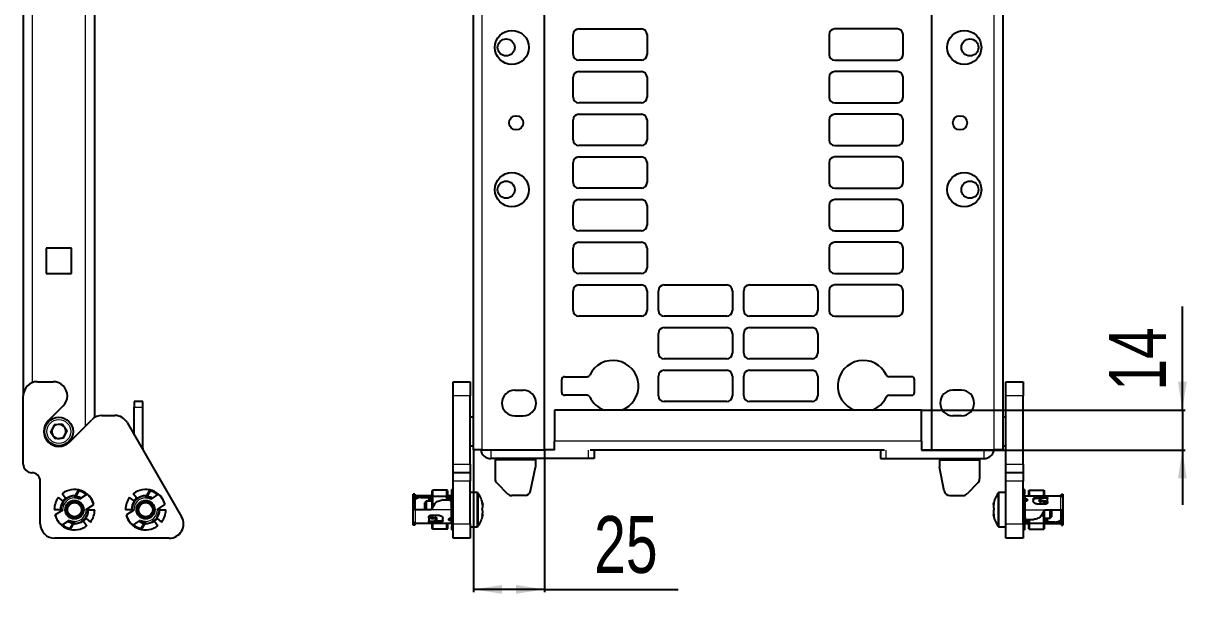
# Model space of a CAD drawing. Header units: millimetres. Extents: x -293 to 528, y -288 to 1990.
# Drawn here: x 119.4 to 528.4, y -100.4 to 100.2 of the extents above; entities that cross this region are included whole.
import ezdxf

# ---------------------------------------------------------------- set-up
doc = ezdxf.new("R2010")
doc.units = ezdxf.units.MM
doc.layers.add('FORMAT', color=7, linetype='Continuous')
doc.styles.add('SLDTEXTSTYLE0', font='TXT', dxfattribs={"width": 0.75})
doc.dimstyles.new('SLDDIMSTYLE0', dxfattribs={"dimtxt": 20, "dimasz": 10, "dimexe": 0, "dimexo": 0.0625, "dimgap": 5, "dimtad": 2, "dimdec": 1, "dimrnd": 1e-09, "dimzin": 12, "dimdsep": 46, "dimtxsty": 'SLDTEXTSTYLE0', "dimsah": 1, "dimcen": 0.09, "dimadec": 0, "dimazin": 3, "dimtfac": 1, "dimtofl": 0, "dimtmove": 0, "dimatfit": 3, "dimfxl": 0, "dimfrac": 2, "dimtolj": 1, "dimtzin": 12, "dimarcsym": 0})
doc.dimstyles.new('SLDDIMSTYLE1', dxfattribs={"dimtxt": 20, "dimasz": 10, "dimexe": 0, "dimexo": 0.0625, "dimgap": 5, "dimtad": 2, "dimdec": 1, "dimrnd": 1e-09, "dimzin": 12, "dimdsep": 46, "dimtxsty": 'SLDTEXTSTYLE0', "dimsah": 1, "dimcen": 0.09, "dimadec": 0, "dimazin": 3, "dimtfac": 1, "dimtmove": 0, "dimatfit": 0, "dimfxl": 0, "dimfrac": 2, "dimtolj": 1, "dimtzin": 12, "dimarcsym": 0})

# ---------------------------------------------------------------- blocks, each defined once
blk = doc.blocks.new('_D_7')
at = {"layer": 'FORMAT'}
for p, q in [((277.68, -49.84), (277.68, -99.83)), ((302.68, -49.84), (302.68, -99.83)), ((302.68, -98.83), (277.68, -98.83)), ((302.68, -98.83), (349.63, -98.83))]:
    blk.add_line(p, q, dxfattribs=at)
for points in [[(277.68, -98.83), (287.68, -100.37), (287.68, -97.29)], [(302.68, -98.83), (292.68, -97.29), (292.68, -100.37)]]:
    blk.add_solid(points, dxfattribs=at)
at = {"layer": 'FORMAT', "insert": (320.08, -73.05), "char_height": 20, "attachment_point": 1, "style": 'SLDTEXTSTYLE0'}
blk.add_mtext('25', dxfattribs=at)
blk = doc.blocks.new('_D_8')
at = {"layer": 'FORMAT'}
for p, q in [((526.83, -35.84), (526.83, 0.57)), ((435.19, -35.84), (527.83, -35.84)), ((526.83, -35.84), (526.83, -49.84)), ((435.19, -49.84), (527.83, -49.84)), ((526.83, -49.84), (526.83, -69.07))]:
    blk.add_line(p, q, dxfattribs=at)
for points in [[(526.83, -35.84), (528.37, -25.84), (525.29, -25.84)], [(526.83, -49.84), (525.29, -59.84), (528.37, -59.84)]]:
    blk.add_solid(points, dxfattribs=at)
at = {"layer": 'FORMAT', "insert": (501.05, -28.99), "char_height": 20, "attachment_point": 1, "rotation": 90, "style": 'SLDTEXTSTYLE0'}
blk.add_mtext('14', dxfattribs=at)

msp = doc.modelspace()

# ---------------------------------------------------------------- linework, layer by layer
at = {"color": 8, "linetype": 'Continuous', "lineweight": 18}
for p, q in [((122.54, 1833.17), (122.54, -26.2)), ((141.34, -41.35), (141.34, 1833.17)), ((280.78, -49.83), (280.78, 1803.97)), ((460.58, 1803.97), (460.58, -49.83)), ((276.53, -30.83), (270.53, -30.83)), ((470.83, -30.83), (464.83, -30.83)), ((158.44, -34.83), (161.44, -34.83)), ((435.18, -46.74), (306.18, -46.74)), ((161.2, -49.23), (161.44, -49.23)), ((283.78, -49.83), (283.78, -52.83)), ((318.13, -52.83), (318.13, -49.84)), ((422.73, -52.83), (422.73, -49.84)), ((457.08, -49.83), (457.08, -52.83)), ((270.53, -54.83), (276.53, -54.83)), ((299.43, -53.43), (285.28, -53.43)), ((441.43, -53.43), (455.58, -53.43)), ((464.83, -54.83), (470.83, -54.83)), ((276.53, -60.83), (270.53, -60.83)), ((470.83, -60.83), (464.83, -60.83)), ((278.85, -64.83), (278.85, -67.26)), ((279.29, -65.06), (279.29, -67.4)), ((462.06, -76.6), (462.06, -65.06)), ((462.5, -76.83), (462.5, -64.83)), ((257.23, -67.08), (257.23, -70.83)), ((269.83, -67.38), (269.83, -66.48)), ((278.85, -67.26), (278.85, -76.83)), ((279.29, -67.4), (279.29, -76.6)), ((471.53, -65.98), (471.53, -66.98)), ((471.53, -67.87), (471.53, -70.83)), ((471.78, -67.38), (471.78, -66.98)), ((475.63, -66.43), (475.63, -66.88)), ((478.93, -66.88), (478.93, -66.43)), ((484.13, -70.83), (484.13, -65.98)), ((257.23, -70.83), (257.23, -75.68)), ((269.83, -70.83), (262.83, -70.83)), ((269.83, -73.78), (269.83, -70.83)), ((471.53, -70.83), (478.53, -70.83)), ((484.13, -74.57), (484.13, -70.83)), ((262.43, -74.77), (262.43, -75.22)), ((265.73, -75.22), (265.73, -74.77)), ((269.58, -74.28), (269.58, -74.67)), ((269.83, -75.68), (269.83, -74.67)), ((270.53, -75.83), (276.53, -75.83)), ((464.83, -75.83), (470.83, -75.83)), ((471.53, -74.28), (471.53, -75.18))]:
    msp.add_line(p, q, dxfattribs=at)
at = {"color": 7, "linetype": 'Continuous', "lineweight": 25}
for p, q in [((144.44, 1833.17), (144.44, -38.45)), ((277.68, -49.83), (277.68, 1833.17)), ((463.68, 1833.17), (463.68, -49.83)), ((119.44, 1803.97), (119.44, -30.83)), ((302.68, -49.83), (302.68, 1803.97)), ((438.68, 1803.97), (438.68, -49.83)), ((314.68, 98.17), (336.68, 98.17)), ((426.68, 98.17), (404.68, 98.17)), ((312.68, 89.17), (312.68, 96.17)), ((338.68, 96.17), (338.68, 89.17)), ((402.68, 96.17), (402.68, 89.17)), ((428.68, 89.17), (428.68, 96.17)), ((336.68, 87.17), (314.68, 87.17)), ((404.68, 87.17), (426.68, 87.17)), ((314.68, 83.17), (336.68, 83.17)), ((426.68, 83.17), (404.68, 83.17)), ((312.68, 74.17), (312.68, 81.17)), ((338.68, 81.17), (338.68, 74.17)), ((402.68, 81.17), (402.68, 74.17)), ((428.68, 74.17), (428.68, 81.17)), ((336.68, 72.17), (314.68, 72.17)), ((404.68, 72.17), (426.68, 72.17)), ((312.68, 59.17), (312.68, 66.17)), ((314.68, 68.17), (336.68, 68.17)), ((338.68, 66.17), (338.68, 59.17)), ((402.68, 66.17), (402.68, 59.17)), ((426.68, 68.17), (404.68, 68.17)), ((428.68, 59.17), (428.68, 66.17)), ((336.68, 57.17), (314.68, 57.17)), ((314.68, 53.17), (336.68, 53.17)), ((404.68, 57.17), (426.68, 57.17)), ((426.68, 53.17), (404.68, 53.17)), ((312.68, 44.17), (312.68, 51.17)), ((338.68, 51.17), (338.68, 44.17)), ((402.68, 51.17), (402.68, 44.17)), ((428.68, 44.17), (428.68, 51.17)), ((336.68, 42.17), (314.68, 42.17)), ((404.68, 42.17), (426.68, 42.17)), ((314.68, 38.17), (336.68, 38.17)), ((426.68, 38.17), (404.68, 38.17)), ((312.68, 29.17), (312.68, 36.17)), ((338.68, 36.17), (338.68, 29.17)), ((402.68, 36.17), (402.68, 29.17)), ((428.68, 29.17), (428.68, 36.17)), ((336.68, 27.17), (314.68, 27.17)), ((404.68, 27.17), (426.68, 27.17)), ((136.44, 21.17), (127.44, 21.17)), ((127.44, 21.17), (127.44, 12.17)), ((136.44, 12.17), (136.44, 21.17)), ((312.68, 14.17), (312.68, 21.17)), ((314.68, 23.17), (336.68, 23.17)), ((338.68, 21.17), (338.68, 14.17)), ((402.68, 21.17), (402.68, 14.17)), ((426.68, 23.17), (404.68, 23.17)), ((428.68, 14.17), (428.68, 21.17)), ((127.44, 12.17), (136.44, 12.17)), ((336.68, 12.17), (314.68, 12.17)), ((404.68, 12.17), (426.68, 12.17)), ((312.68, -0.83), (312.68, 6.17)), ((314.68, 8.17), (336.68, 8.17)), ((338.68, 6.17), (338.68, -0.83)), ((342.68, -0.83), (342.68, 6.17)), ((344.68, 8.17), (366.68, 8.17)), ((368.68, 6.17), (368.68, -0.83)), ((372.68, -0.83), (372.68, 6.17)), ((374.68, 8.17), (396.68, 8.17)), ((398.68, 6.17), (398.68, -0.83)), ((402.68, 6.17), (402.68, -0.83)), ((426.68, 8.17), (404.68, 8.17)), ((428.68, -0.83), (428.68, 6.17)), ((336.68, -2.83), (314.68, -2.83)), ((366.68, -2.83), (344.68, -2.83)), ((396.68, -2.83), (374.68, -2.83)), ((404.68, -2.83), (426.68, -2.83)), ((344.68, -6.83), (366.68, -6.83)), ((374.68, -6.83), (396.68, -6.83)), ((342.68, -15.83), (342.68, -8.83)), ((368.68, -8.83), (368.68, -15.83)), ((372.68, -15.83), (372.68, -8.83)), ((398.68, -8.83), (398.68, -15.83)), ((366.68, -17.83), (344.68, -17.83)), ((396.68, -17.83), (374.68, -17.83)), ((309.68, -24.09), (317.63, -24.09)), ((342.68, -30.83), (342.68, -23.83)), ((344.68, -21.83), (366.68, -21.83)), ((368.68, -23.83), (368.68, -30.83)), ((372.68, -30.83), (372.68, -23.83)), ((374.68, -21.83), (396.68, -21.83)), ((398.68, -23.83), (398.68, -30.83)), ((431.68, -24.09), (423.73, -24.09)), ((124.44, -25.83), (129.94, -25.83)), ((270.53, -25.83), (276.53, -25.83)), ((270.53, -30.83), (270.53, -25.83)), ((276.53, -25.83), (276.53, -30.83)), ((308.68, -29.59), (308.68, -25.09)), ((432.68, -29.59), (432.68, -25.09)), ((464.83, -25.83), (470.83, -25.83)), ((464.83, -30.83), (464.83, -25.83)), ((470.83, -25.83), (470.83, -30.83)), ((119.44, -54.83), (119.44, -30.83)), ((134.94, -30.83), (134.94, -30.83)), ((270.53, -54.83), (270.53, -30.83)), ((276.53, -54.83), (276.53, -30.83)), ((292.18, -28.83), (295.18, -28.83)), ((317.63, -30.59), (309.68, -30.59)), ((423.73, -30.59), (431.68, -30.59)), ((449.18, -28.83), (446.18, -28.83)), ((464.83, -54.83), (464.83, -30.83)), ((470.83, -54.83), (470.83, -30.83)), ((133.48, -34.37), (128.23, -39.61)), ((158.44, -32.83), (158.44, -34.83)), ((161.44, -32.83), (158.44, -32.83)), ((158.44, -44.45), (158.44, -34.83)), ((161.44, -34.83), (161.44, -32.83)), ((161.44, -49.23), (161.44, -34.83)), ((435.18, -35.84), (306.18, -35.84)), ((306.18, -35.84), (306.18, -46.74)), ((366.68, -32.83), (344.68, -32.83)), ((396.68, -32.83), (374.68, -32.83)), ((435.18, -46.74), (435.18, -35.84)), ((133.18, -40.72), (130.31, -40.95)), ((133.18, -40.72), (134.82, -43.1)), ((135.66, -47.04), (143.51, -39.18)), ((147.05, -37.72), (151.67, -37.72)), ((156, -40.22), (175.11, -73.33)), ((277.68, -38.33), (276.53, -38.33)), ((292.18, -37.83), (295.18, -37.83)), ((449.18, -37.83), (446.18, -37.83)), ((464.83, -38.33), (463.68, -38.33)), ((130.31, -40.95), (129.07, -43.56)), ((130.7, -45.93), (129.07, -43.56)), ((133.58, -45.7), (134.82, -43.1)), ((133.58, -45.7), (130.7, -45.93)), ((276.53, -48.33), (277.68, -48.33)), ((306.18, -49.84), (306.18, -46.74)), ((435.18, -46.74), (435.18, -49.84)), ((463.68, -48.33), (464.83, -48.33)), ((161.44, -49.23), (161.42, -49.61)), ((280.78, -49.83), (277.68, -49.83)), ((280.78, -49.83), (302.68, -49.83)), ((318.13, -52.83), (283.78, -52.83)), ((285.28, -52.83), (285.28, -53.43)), ((299.43, -52.83), (299.43, -53.43)), ((306.18, -49.83), (302.68, -49.83)), ((320.13, -52.83), (318.13, -52.83)), ((422.1, -49.84), (318.75, -49.84)), ((320.13, -49.84), (320.13, -52.83)), ((420.73, -49.84), (420.73, -52.83)), ((420.73, -52.83), (422.73, -52.83)), ((422.73, -52.83), (457.08, -52.83)), ((435.18, -49.83), (438.68, -49.83)), ((438.68, -49.83), (460.58, -49.83)), ((441.43, -52.83), (441.43, -53.43)), ((455.58, -52.83), (455.58, -53.43)), ((463.68, -49.83), (460.58, -49.83)), ((270.53, -57.83), (270.53, -54.83)), ((276.53, -54.83), (276.53, -57.83)), ((285.28, -53.43), (285.28, -60)), ((297.75, -64.22), (299.43, -55.83)), ((299.43, -53.43), (299.43, -55.83)), ((441.43, -53.43), (441.43, -55.83)), ((443.11, -64.22), (441.43, -55.83)), ((455.58, -53.43), (455.58, -60)), ((464.83, -57.83), (464.83, -54.83)), ((470.83, -54.83), (470.83, -57.83)), ((125.44, -75.83), (125.44, -60.83)), ((276.53, -57.83), (270.53, -57.83)), ((270.53, -60.83), (270.53, -57.83)), ((270.53, -75.83), (270.53, -60.83)), ((276.53, -57.83), (276.53, -60.83)), ((276.53, -75.83), (276.53, -60.83)), ((470.83, -57.83), (464.83, -57.83)), ((464.83, -60.83), (464.83, -57.83)), ((464.83, -75.83), (464.83, -60.83)), ((470.83, -57.83), (470.83, -60.83)), ((470.83, -75.83), (470.83, -60.83)), ((134.33, -66.77), (133.12, -65.19)), ((137.74, -66.02), (138.91, -63.98)), ((139.01, -64.21), (137.95, -66.05)), ((138.91, -63.98), (139.01, -64.21)), ((141.86, -65.4), (139.25, -67.09)), ((159.33, -66.77), (158.12, -65.19)), ((162.74, -66.02), (163.91, -63.98)), ((164.01, -64.21), (162.95, -66.05)), ((163.91, -63.98), (164.01, -64.21)), ((166.86, -65.4), (164.25, -67.09)), ((256.53, -69), (256.53, -65.4)), ((257.03, -65.4), (256.53, -65.4)), ((257.03, -65.4), (257.03, -69)), ((263.24, -63.98), (263.13, -64.21)), ((263.13, -66.16), (263.13, -64.21)), ((263.24, -63.98), (263.24, -66.13)), ((268.33, -63.98), (263.24, -63.98)), ((268.33, -66.13), (268.33, -63.98)), ((268.53, -64.11), (268.33, -63.98)), ((268.53, -64.11), (268.53, -66.15)), ((270.53, -63.73), (270.03, -63.73)), ((270.03, -68.99), (270.03, -63.73)), ((278.85, -64.83), (276.53, -64.83)), ((285.86, -61.41), (289.69, -65.24)), ((454.99, -61.41), (451.16, -65.24)), ((464.83, -64.83), (462.5, -64.83)), ((471.33, -63.73), (470.83, -63.73)), ((470.83, -65.19), (471.33, -65.19)), ((471.33, -63.73), (471.33, -65.19)), ((471.33, -66.5), (471.33, -65.19)), ((472.83, -64.11), (473.03, -63.98)), ((472.83, -65.98), (472.83, -64.11)), ((473.03, -63.98), (473.03, -65.98)), ((473.03, -63.98), (478.11, -63.98)), ((478.11, -65.98), (478.11, -63.98)), ((478.11, -63.98), (478.23, -64.21)), ((478.23, -64.21), (478.23, -65.98)), ((484.33, -65.4), (484.83, -65.4)), ((484.33, -66.01), (484.33, -65.4)), ((484.83, -65.4), (484.83, -66.68)), ((133.39, -67.71), (131.81, -66.5)), ((134.28, -66.79), (133.4, -67.66)), ((137.44, -65.78), (137.44, -65.98)), ((137.44, -65.78), (137.87, -65.79)), ((137.44, -65.98), (137.44, -66.68)), ((137.44, -66.53), (137.47, -66.48)), ((137.69, -66.51), (137.59, -66.68)), ((139.49, -66.43), (139.28, -66.88)), ((141.59, -70.7), (144.2, -69)), ((144.16, -69.03), (144.3, -68.99)), ((158.39, -67.71), (156.81, -66.5)), ((159.28, -66.79), (158.4, -67.66)), ((162.44, -65.78), (162.44, -65.98)), ((162.44, -65.78), (162.87, -65.79)), ((162.44, -65.98), (162.44, -66.68)), ((162.44, -66.53), (162.47, -66.48)), ((162.69, -66.51), (162.59, -66.68)), ((164.49, -66.43), (164.28, -66.88)), ((166.59, -70.7), (169.2, -69)), ((169.16, -69.03), (169.3, -68.99)), ((257.03, -69), (256.53, -69)), ((256.53, -70.7), (256.53, -69)), ((257.03, -69), (257.03, -70.7)), ((259.23, -65.98), (257.23, -65.98)), ((257.73, -66.43), (257.23, -66.43)), ((257.23, -66.43), (257.23, -66.88)), ((257.23, -66.88), (257.73, -66.88)), ((257.73, -66.88), (257.73, -66.43)), ((259.23, -66.48), (259.23, -65.98)), ((263.13, -65.98), (259.23, -65.98)), ((259.23, -66.48), (263.13, -66.48)), ((261.03, -67.83), (260.53, -68.33)), ((260.53, -70.83), (260.53, -68.33)), ((263.13, -67.83), (261.03, -67.83)), ((261.03, -67.83), (261.03, -70.83)), ((261.93, -67.12), (261.93, -67.29)), ((261.93, -67.29), (263.13, -67.17)), ((261.93, -67.29), (261.93, -67.83)), ((262.43, -66.88), (263.13, -66.88)), ((263.98, -68.83), (262.83, -70.83)), ((263.24, -66.13), (263.13, -66.16)), ((263.13, -68.83), (263.13, -66.16)), ((263.24, -68.83), (263.13, -68.83)), ((263.13, -70.31), (263.13, -68.83)), ((268.33, -66.13), (263.24, -66.13)), ((263.24, -66.13), (263.24, -68.83)), ((263.98, -68.83), (263.24, -68.83)), ((263.24, -68.83), (263.24, -70.11)), ((266.93, -67.33), (269.08, -67.33)), ((268.53, -66.15), (268.33, -66.13)), ((268.33, -67.33), (268.33, -66.13)), ((269.83, -65.98), (268.53, -65.98)), ((268.53, -66.15), (268.53, -67.33)), ((268.53, -66.48), (269.83, -66.48)), ((269.73, -66.68), (268.53, -66.68)), ((269.73, -66.68), (269.73, -67.7)), ((269.73, -67.38), (269.83, -67.38)), ((270.03, -67.83), (269.79, -67.83)), ((269.83, -68.08), (269.83, -70.83)), ((270.03, -69.38), (269.83, -69.37)), ((270.03, -68.99), (270.53, -68.99)), ((270.03, -69.52), (270.03, -68.99)), ((295.79, -65.83), (291.11, -65.83)), ((445.07, -65.83), (449.75, -65.83)), ((460.41, -68.98), (460.44, -68.98)), ((470.83, -66.5), (471.33, -66.5)), ((471.33, -66.5), (471.33, -70.83)), ((471.63, -67.83), (471.37, -67.83)), ((471.53, -65.98), (482.13, -65.98)), ((471.78, -66.98), (471.53, -66.98)), ((471.78, -67.38), (471.53, -67.38)), ((471.78, -67.87), (471.53, -67.87)), ((471.63, -67.87), (471.63, -67.38)), ((472.33, -67.34), (472.33, -67.46)), ((474.43, -67.07), (474.43, -67.75)), ((475.63, -66.43), (478.93, -66.43)), ((477.35, -66.88), (475.63, -66.88)), ((475.63, -68.78), (478.93, -68.78)), ((476.5, -67.63), (476.5, -67.61)), ((476.55, -67.77), (476.78, -68.07)), ((478.11, -68.78), (478.11, -68)), ((478.23, -68.05), (478.23, -68.78)), ((479.43, -66.67), (479.43, -66.88)), ((479.43, -68.01), (479.43, -66.88)), ((479.43, -68.01), (479.43, -68.33)), ((482.13, -65.98), (484.13, -65.98)), ((484.83, -66.68), (484.83, -70.83)), ((132.39, -70.83), (130.34, -70.83)), ((130.72, -72.63), (130.59, -72.66)), ((133.3, -70.96), (130.69, -72.65)), ((132.39, -70.83), (132.59, -70.83)), ((132.59, -70.83), (133.29, -70.83)), ((132.59, -71.41), (132.59, -70.83)), ((133.09, -70.83), (133.09, -71.09)), ((142.29, -70.83), (141.59, -70.83)), ((141.79, -70.83), (141.79, -70.57)), ((142.29, -70.24), (142.29, -70.83)), ((142.49, -70.83), (142.29, -70.83)), ((142.49, -70.83), (144.54, -70.83)), ((157.39, -70.83), (155.34, -70.83)), ((155.72, -72.63), (155.59, -72.66)), ((158.3, -70.96), (155.69, -72.65)), ((157.39, -70.83), (157.59, -70.83)), ((157.59, -70.83), (158.29, -70.83)), ((157.59, -71.41), (157.59, -70.83)), ((158.09, -70.83), (158.09, -71.09)), ((167.29, -70.83), (166.59, -70.83)), ((166.79, -70.83), (166.79, -70.57)), ((167.29, -70.24), (167.29, -70.83)), ((167.49, -70.83), (167.29, -70.83)), ((167.49, -70.83), (169.54, -70.83)), ((257.03, -70.7), (256.53, -70.7)), ((256.53, -70.83), (256.53, -70.7)), ((257.23, -70.83), (256.53, -70.83)), ((256.53, -74.98), (256.53, -70.83)), ((257.03, -70.7), (257.03, -70.83)), ((262.83, -70.83), (257.23, -70.83)), ((261.93, -73.64), (261.93, -73.32)), ((265.73, -72.88), (262.43, -72.88)), ((263.13, -73.6), (263.13, -72.88)), ((263.24, -72.88), (263.24, -73.65)), ((264.81, -73.88), (264.58, -73.59)), ((270.03, -70.83), (269.83, -70.83)), ((270.53, -69.52), (270.03, -69.52)), ((270.03, -75.15), (270.03, -70.83)), ((270.03, -70.83), (270.53, -70.83)), ((471.33, -70.83), (470.83, -70.83)), ((470.83, -72.13), (471.33, -72.13)), ((471.33, -72.66), (470.83, -72.66)), ((471.33, -70.83), (471.53, -70.83)), ((471.33, -72.13), (471.33, -72.66)), ((471.33, -72.27), (471.53, -72.28)), ((471.33, -72.66), (471.33, -77.93)), ((471.53, -73.58), (471.53, -70.83)), ((477.37, -72.83), (478.53, -70.83)), ((477.37, -72.83), (478.11, -72.83)), ((478.11, -72.83), (478.11, -71.55)), ((478.11, -75.52), (478.11, -72.83)), ((478.23, -72.83), (478.11, -72.83)), ((478.23, -71.35), (478.23, -72.83)), ((478.23, -72.83), (478.23, -75.49)), ((478.53, -70.83), (484.13, -70.83)), ((480.33, -73.83), (480.33, -70.83)), ((480.33, -73.83), (480.83, -73.33)), ((480.83, -70.83), (480.83, -73.33)), ((484.13, -70.83), (484.83, -70.83)), ((484.33, -70.96), (484.33, -70.83)), ((484.33, -70.96), (484.83, -70.96)), ((484.33, -72.65), (484.33, -70.96)), ((484.33, -72.65), (484.83, -72.65)), ((484.33, -76.26), (484.33, -72.65)), ((484.83, -70.83), (484.83, -70.96)), ((484.83, -70.96), (484.83, -72.65)), ((484.83, -72.65), (484.83, -76.26)), ((133.03, -76.26), (135.64, -74.56)), ((135.39, -75.22), (135.61, -74.77)), ((135.88, -77.44), (136.94, -75.61)), ((135.88, -77.44), (135.98, -77.67)), ((137.15, -75.64), (135.98, -77.67)), ((137.44, -75.88), (137.02, -75.86)), ((137.2, -75.15), (137.3, -74.97)), ((137.44, -75.13), (137.42, -75.17)), ((137.44, -75.68), (137.44, -74.98)), ((137.44, -75.88), (137.44, -75.68)), ((140.56, -74.88), (141.77, -76.46)), ((140.61, -74.87), (141.48, -74)), ((141.5, -73.94), (143.08, -75.15)), ((158.03, -76.26), (160.64, -74.56)), ((160.39, -75.22), (160.61, -74.77)), ((160.88, -77.44), (161.94, -75.61)), ((160.88, -77.44), (160.98, -77.67)), ((162.15, -75.64), (160.98, -77.67)), ((162.44, -75.88), (162.02, -75.86)), ((162.2, -75.15), (162.3, -74.97)), ((162.44, -75.13), (162.42, -75.17)), ((162.44, -75.68), (162.44, -74.98)), ((162.44, -75.88), (162.44, -75.68)), ((165.56, -74.88), (166.77, -76.46)), ((165.61, -74.87), (166.48, -74)), ((166.5, -73.94), (168.08, -75.15)), ((256.53, -76.26), (256.53, -74.98)), ((257.03, -76.26), (256.53, -76.26)), ((257.03, -75.65), (257.03, -76.26)), ((259.23, -75.68), (257.23, -75.68)), ((269.83, -75.68), (259.23, -75.68)), ((261.93, -73.64), (261.93, -74.77)), ((261.93, -74.99), (261.93, -74.77)), ((265.73, -75.22), (262.43, -75.22)), ((263.13, -77.44), (263.13, -75.68)), ((263.13, -77.44), (263.24, -77.67)), ((263.24, -75.68), (263.24, -77.67)), ((268.33, -77.67), (263.24, -77.67)), ((264.01, -74.77), (265.73, -74.77)), ((264.86, -74.02), (264.86, -74.05)), ((266.93, -74.58), (266.93, -73.9)), ((268.33, -77.67), (268.33, -75.68)), ((268.33, -77.67), (268.53, -77.54)), ((268.53, -75.68), (268.53, -77.54)), ((269.03, -74.31), (269.03, -74.2)), ((269.58, -73.78), (269.83, -73.78)), ((269.58, -74.28), (269.83, -74.28)), ((269.58, -74.67), (269.83, -74.67)), ((269.73, -73.78), (269.73, -74.28)), ((269.73, -73.83), (269.99, -73.83)), ((270.53, -75.15), (270.03, -75.15)), ((270.03, -75.15), (270.03, -76.46)), ((270.53, -76.46), (270.03, -76.46)), ((270.03, -77.93), (270.03, -76.46)), ((270.53, -80.83), (270.53, -75.83)), ((276.53, -75.83), (276.53, -80.83)), ((276.53, -76.83), (278.85, -76.83)), ((462.5, -76.83), (464.83, -76.83)), ((464.83, -80.83), (464.83, -75.83)), ((470.83, -75.83), (470.83, -80.83)), ((471.33, -73.83), (471.57, -73.83)), ((471.63, -74.28), (471.53, -74.28)), ((472.83, -75.18), (471.53, -75.18)), ((471.53, -75.68), (472.83, -75.68)), ((471.63, -74.98), (471.63, -73.95)), ((471.63, -74.98), (472.83, -74.98)), ((474.43, -74.33), (472.28, -74.33)), ((472.83, -75.51), (472.83, -74.33)), ((473.03, -75.52), (472.83, -75.51)), ((472.83, -77.54), (472.83, -75.51)), ((473.03, -77.67), (472.83, -77.54)), ((473.03, -74.33), (473.03, -75.52)), ((473.03, -75.52), (478.11, -75.52)), ((473.03, -75.52), (473.03, -77.67)), ((473.03, -77.67), (478.11, -77.67)), ((478.23, -75.49), (478.11, -75.52)), ((478.11, -77.67), (478.11, -75.52)), ((478.23, -77.44), (478.11, -77.67)), ((478.23, -73.83), (480.33, -73.83)), ((479.43, -74.37), (478.23, -74.49)), ((478.93, -74.77), (478.23, -74.77)), ((482.13, -75.18), (478.23, -75.18)), ((478.23, -75.49), (478.23, -77.44)), ((478.23, -75.68), (482.13, -75.68)), ((479.43, -74.37), (479.43, -73.83)), ((479.43, -74.53), (479.43, -74.37)), ((482.13, -75.18), (482.13, -75.68)), ((482.13, -75.68), (484.13, -75.68)), ((483.63, -74.77), (483.63, -75.22)), ((484.13, -74.77), (483.63, -74.77)), ((483.63, -75.22), (484.13, -75.22)), ((484.13, -75.22), (484.13, -74.77)), ((484.33, -76.26), (484.83, -76.26)), ((170.78, -80.83), (130.44, -80.83)), ((270.03, -77.93), (270.53, -77.93)), ((276.53, -80.83), (270.53, -80.83)), ((470.83, -80.83), (464.83, -80.83)), ((470.83, -77.93), (471.33, -77.93))]:
    msp.add_line(p, q, dxfattribs=at)
at = {"color": 7, "linetype": 'Continuous', "lineweight": 25, "flags": 128}
for points in [[(421.18, -33.55), (421.31, -33.41), (421.35, -33.38)], [(257.23, -65.98), (257.09, -65.99), (257.03, -66.01)], [(270.03, -66.45), (269.96, -66.46), (269.83, -66.48)], [(270.03, -67.35), (269.96, -67.36), (269.83, -67.38)], [(471.33, -67.35), (471.39, -67.36), (471.53, -67.38)], [(471.33, -67.75), (471.33, -67.78), (471.34, -67.8), (471.36, -67.82), (471.39, -67.84), (471.42, -67.85), (471.45, -67.86), (471.49, -67.87), (471.53, -67.87)], [(471.63, -67.7), (471.59, -67.79), (471.57, -67.83)], [(269.73, -73.95), (269.77, -73.86), (269.79, -73.83)], [(270.03, -73.9), (270.02, -73.88), (270.01, -73.85), (269.99, -73.83), (269.97, -73.81), (269.94, -73.8), (269.9, -73.79), (269.87, -73.78), (269.83, -73.78)], [(270.03, -74.3), (269.96, -74.29), (269.83, -74.28)], [(471.33, -74.3), (471.39, -74.29), (471.53, -74.28)], [(471.33, -75.21), (471.39, -75.19), (471.53, -75.18)], [(484.13, -75.68), (484.26, -75.66), (484.33, -75.65)]]:
    msp.add_lwpolyline(points, dxfattribs=at)
at = {"color": 7, "linetype": 'Continuous', "lineweight": 25}
for centre, radius in [((291.18, 91.67), 6), ((289.18, 91.67), 3), ((450.18, 91.67), 6), ((452.18, 91.67), 3), ((292.68, 65.17), 2.5), ((448.68, 65.17), 2.5), ((291.18, 41.67), 6), ((450.18, 41.67), 6), ((289.18, 41.67), 3), ((452.18, 41.67), 3), ((131.94, -43.33), 5), ((137.44, -70.83), 3.25), ((137.44, -70.83), 3), ((137.44, -70.83), 2.5), ((162.44, -70.83), 3.25), ((162.44, -70.83), 3), ((162.44, -70.83), 2.5)]:
    msp.add_circle(centre, radius, dxfattribs=at)
at = {"color": 8, "linetype": 'Continuous', "lineweight": 18}
msp.add_circle((131.94, -43.33), 4.2, dxfattribs=at)
at = {"color": 7, "linetype": 'Continuous', "lineweight": 25}
for centre, radius, start, end in [((314.68, 96.17), 2, 90, 180), ((336.68, 96.17), 2, 0, 90), ((404.68, 96.17), 2, 90, 180), ((426.68, 96.17), 2, 0, 90), ((314.68, 89.17), 2, 180, 270), ((336.68, 89.17), 2, 270, 0), ((404.68, 89.17), 2, 180, 270), ((426.68, 89.17), 2, 270, 0), ((314.68, 81.17), 2, 90, 180), ((336.68, 81.17), 2, 0, 90), ((404.68, 81.17), 2, 90, 180), ((426.68, 81.17), 2, 0, 90), ((314.68, 74.17), 2, 180, 270), ((336.68, 74.17), 2, 270, 0), ((404.68, 74.17), 2, 180, 270), ((426.68, 74.17), 2, 270, 0), ((314.68, 66.17), 2, 90, 180), ((336.68, 66.17), 2, 0, 90), ((404.68, 66.17), 2, 90, 180), ((426.68, 66.17), 2, 0, 90), ((314.68, 59.17), 2, 180, 270), ((336.68, 59.17), 2, 270, 0), ((404.68, 59.17), 2, 180, 270), ((426.68, 59.17), 2, 270, 0), ((314.68, 51.17), 2, 90, 180), ((336.68, 51.17), 2, 0, 90), ((404.68, 51.17), 2, 90, 180), ((426.68, 51.17), 2, 0, 90), ((314.68, 44.17), 2, 180, 270), ((336.68, 44.17), 2, 270, 0), ((404.68, 44.17), 2, 180, 270), ((426.68, 44.17), 2, 270, 0), ((314.68, 36.17), 2, 90, 180), ((336.68, 36.17), 2, 0, 90), ((404.68, 36.17), 2, 90, 180), ((426.68, 36.17), 2, 0, 90), ((314.68, 29.17), 2, 180, 270), ((336.68, 29.17), 2, 270, 0), ((404.68, 29.17), 2, 180, 270), ((426.68, 29.17), 2, 270, 0), ((314.68, 21.17), 2, 90, 180), ((336.68, 21.17), 2, 0, 90), ((404.68, 21.17), 2, 90, 180), ((426.68, 21.17), 2, 0, 90), ((314.68, 14.17), 2, 180, 270), ((336.68, 14.17), 2, 270, 0), ((404.68, 14.17), 2, 180, 270), ((426.68, 14.17), 2, 270, 0), ((314.68, 6.17), 2, 90, 180), ((336.68, 6.17), 2, 0, 90), ((344.68, 6.17), 2, 90, 180), ((366.68, 6.17), 2, 0, 90), ((374.68, 6.17), 2, 90, 180), ((396.68, 6.17), 2, 0, 90), ((404.68, 6.17), 2, 90, 180), ((426.68, 6.17), 2, 0, 90), ((314.68, -0.83), 2, 180, 270), ((336.68, -0.83), 2, 270, 0), ((344.68, -0.83), 2, 180, 270), ((366.68, -0.83), 2, 270, 0), ((374.68, -0.83), 2, 180, 270), ((396.68, -0.83), 2, 270, 0), ((404.68, -0.83), 2, 180, 270), ((426.68, -0.83), 2, 270, 0), ((344.68, -8.83), 2, 90, 180), ((366.68, -8.83), 2, 0, 90), ((374.68, -8.83), 2, 90, 180), ((396.68, -8.83), 2, 0, 90), ((344.68, -15.83), 2, 180, 270), ((366.68, -15.83), 2, 270, 0), ((374.68, -15.83), 2, 180, 270), ((396.68, -15.83), 2, 270, 0), ((326.68, -27.34), 9, 289.1881, 154.8493), ((414.68, -27.34), 9, 25.1507, 250.8119), ((309.68, -25.09), 1, 90, 180), ((317.63, -23.09), 1, 270, 334.8493), ((344.68, -23.83), 2, 90, 180), ((366.68, -23.83), 2, 0, 90), ((374.68, -23.83), 2, 90, 180), ((396.68, -23.83), 2, 0, 90), ((423.73, -23.09), 1, 205.1507, 270), ((431.68, -25.09), 1, 0, 90), ((124.44, -30.83), 5, 90, 180), ((129.94, -30.83), 5, 0, 90), ((129.94, -30.83), 5, 315, 0), ((292.18, -33.33), 4.5, 90, 270), ((295.18, -33.33), 4.5, 270, 90), ((309.68, -29.59), 1, 180, 270), ((317.63, -31.59), 1, 25.1507, 90), ((326.68, -27.34), 9, 205.1507, 250.8119), ((344.68, -30.83), 2, 180, 270), ((366.68, -30.83), 2, 270, 0), ((374.68, -30.83), 2, 180, 270), ((396.68, -30.83), 2, 270, 0), ((414.68, -27.34), 9, 289.1881, 334.8493), ((423.73, -31.59), 1, 90, 154.8493), ((431.68, -29.59), 1, 270, 0), ((446.18, -33.33), 4.5, 90, 270), ((449.18, -33.33), 4.5, 270, 90), ((131.94, -43.33), 5.25, 135, 315), ((131.94, -43.33), 2.5, 94.5743, 154.5743), ((131.94, -43.33), 2.5, 34.5743, 94.5743), ((147.05, -42.72), 5, 90, 135), ((151.67, -42.72), 5, 30, 90), ((131.94, -43.33), 2.5, 154.5743, 214.5743), ((131.94, -43.33), 2.5, 214.5743, 274.5743), ((131.94, -43.33), 2.5, 274.5743, 334.5743), ((131.94, -43.33), 2.5, 334.5743, 34.5743), ((283.78, -49.23), 3.6, 189.5941, 270), ((457.08, -49.23), 3.6, 270, 350.4059), ((122.44, -54.83), 3, 180, 270), ((122.44, -60.83), 3, 0, 90), ((287.28, -60), 2, 180, 225), ((453.58, -60), 2, 315, 0), ((137.44, -70.83), 7.1, 15, 127.5), ((137.44, -70.83), 7, 50.8871, 77.8871), ((137.44, -70.83), 6.8, 51.4319, 76.6644), ((137.44, -70.83), 7, 15.1129, 50.8871), ((162.44, -70.83), 7.1, 15, 127.5), ((162.44, -70.83), 7, 50.8871, 77.8871), ((162.44, -70.83), 6.8, 51.4319, 76.6644), ((162.44, -70.83), 7, 15.1129, 50.8871), ((278.85, -65.37), 0.54, 35.2515, 90), ((271.13, -70.83), 10, 11.0263, 35.2515), ((291.11, -63.83), 2, 225, 270), ((295.79, -63.83), 2, 270, 348.6901), ((445.07, -63.83), 2, 191.3099, 270), ((449.75, -63.83), 2, 270, 315), ((470.23, -70.83), 10, 144.7485, 168.9879), ((462.5, -65.37), 0.54, 90, 144.7485), ((137.44, -70.83), 7.1, 142.5, 180), ((137.44, -70.83), 4.85, 90, 180), ((137.44, -70.83), 4.15, 64.203, 90), ((162.44, -70.83), 7.1, 142.5, 180), ((162.44, -70.83), 4.85, 90, 180), ((162.44, -70.83), 4.15, 64.203, 90), ((257.23, -66.68), 0.2, 90, 180), ((266.93, -68.08), 0.75, 90, 105.0484), ((269.08, -68.08), 0.75, 0, 90), ((269.83, -65.78), 0.2, 270, 0), ((269.93, -67.75), 0.0996, 305.5332, 356.0721), ((471.53, -65.78), 0.2, 180, 270), ((471.51, -66.8), 0.183, 187.3339, 275.8124), ((484.13, -66.68), 0.7, 360, 90), ((137.44, -70.83), 7.1, 195, 307.5), ((137.44, -70.83), 7, 195.1129, 230.8871), ((137.44, -70.83), 4.15, 180, 181.797), ((137.44, -70.83), 4.85, 270, 0), ((137.44, -70.83), 4.15, 0, 1.797), ((137.44, -70.83), 7.1, 322.5, 0), ((162.44, -70.83), 7.1, 195, 307.5), ((162.44, -70.83), 7, 195.1129, 230.8871), ((162.44, -70.83), 4.15, 180, 181.797), ((162.44, -70.83), 4.85, 270, 0), ((162.44, -70.83), 4.15, 0, 1.797), ((162.44, -70.83), 7.1, 322.5, 0), ((170.78, -75.83), 5, 270, 30), ((271.13, -70.83), 10, 324.7485, 348.9291), ((470.23, -70.83), 10, 191.0195, 215.2515), ((472.28, -73.58), 0.75, 180, 270), ((130.44, -75.83), 5, 180, 270), ((137.44, -70.83), 7, 230.8871, 257.8871), ((137.44, -70.83), 6.8, 231.4319, 256.6644), ((137.44, -70.83), 4.15, 244.203, 270), ((162.44, -70.83), 7, 230.8871, 257.8871), ((162.44, -70.83), 6.8, 231.4319, 256.6644), ((162.44, -70.83), 4.15, 244.203, 270), ((257.23, -74.98), 0.7, 180, 270), ((269.85, -74.86), 0.183, 7.3339, 95.8124), ((269.83, -75.88), 0.2, 0, 90), ((278.85, -76.29), 0.54, 270, 324.7485), ((462.5, -76.29), 0.54, 215.2515, 270), ((471.43, -73.91), 0.0996, 125.5332, 176.0721), ((471.53, -75.88), 0.2, 90, 180), ((474.43, -73.58), 0.75, 270, 285.0484), ((484.13, -74.98), 0.2, 270, 360)]:
    msp.add_arc(centre, radius, start, end, dxfattribs=at)
at = {"color": 8, "linetype": 'Continuous', "lineweight": 18}
for centre, radius, start, end in [((137.44, -70.83), 5.05, 142.5, 180), ((137.44, -70.83), 4.15, 90, 180), ((137.44, -70.83), 5.05, 90, 127.5), ((162.44, -70.83), 5.05, 142.5, 180), ((162.44, -70.83), 4.15, 90, 180), ((162.44, -70.83), 5.05, 90, 127.5), ((137.44, -70.83), 4.15, 270, 0), ((137.44, -70.83), 5.05, 322.5, 0), ((162.44, -70.83), 4.15, 270, 0), ((162.44, -70.83), 5.05, 322.5, 0), ((137.44, -70.83), 5.05, 270, 307.5), ((162.44, -70.83), 5.05, 270, 307.5)]:
    msp.add_arc(centre, radius, start, end, dxfattribs=at)
at = {"color": 7, "linetype": 'Continuous', "lineweight": 25}
for points, knots in [([(133.5, -68.01), (133.42, -67.88), (133.32, -67.73), (133.43, -67.7), (133.45, -67.7)], [0, 0, 0, 0, 0.832234, 1, 1, 1, 1]), ([(134.63, -66.88), (134.5, -66.8), (134.35, -66.7), (134.32, -66.81), (134.32, -66.83)], [0, 0, 0, 0, 0.8322341, 1, 1, 1, 1]), ([(137.44, -65.98), (137.84, -66.01), (138.54, -66.07), (139.2, -66.32), (139.49, -66.43)], [0, 0, 0, 0, 0.559866, 1, 1, 1, 1]), ([(137.44, -66.48), (137.8, -66.5), (138.43, -66.55), (139.02, -66.78), (139.28, -66.88)], [0, 0, 0, 0, 0.5597848, 1, 1, 1, 1]), ([(158.5, -68.01), (158.42, -67.88), (158.32, -67.73), (158.43, -67.7), (158.45, -67.7)], [0, 0, 0, 0, 0.832234, 1, 1, 1, 1]), ([(159.63, -66.88), (159.5, -66.8), (159.35, -66.7), (159.32, -66.81), (159.32, -66.83)], [0, 0, 0, 0, 0.832234, 1, 1, 1, 1]), ([(162.44, -65.98), (162.84, -66.01), (163.54, -66.07), (164.2, -66.32), (164.49, -66.43)], [0, 0, 0, 0, 0.559866, 1, 1, 1, 1]), ([(162.44, -66.48), (162.8, -66.5), (163.43, -66.55), (164.02, -66.78), (164.28, -66.88)], [0, 0, 0, 0, 0.5597848, 1, 1, 1, 1]), ([(257.23, -65.98), (257.23, -66.01), (257.23, -66.07), (257.23, -66.32), (257.23, -66.43)], [0, 0, 0, 0, 0.559866, 1, 1, 1, 1]), ([(259.23, -65.98), (258.95, -66.01), (258.45, -66.07), (257.95, -66.32), (257.73, -66.43)], [0, 0, 0, 0, 0.559911, 1, 1, 1, 1]), ([(259.23, -66.48), (258.95, -66.5), (258.45, -66.55), (257.95, -66.78), (257.73, -66.88)], [0, 0, 0, 0, 0.5598678, 1, 1, 1, 1]), ([(261.93, -67.12), (261.93, -67.09), (261.94, -67.04), (262.03, -66.96), (262.16, -66.91), (262.3, -66.89), (262.39, -66.89), (262.43, -66.88)], [0, 0, 0, 0, 0.214295, 0.42863, 0.64223, 0.856153, 1, 1, 1, 1]), ([(263.98, -68.83), (264.15, -68.61), (264.5, -68.17), (265.48, -67.7), (266.25, -67.49), (266.73, -67.35)], [0, 0, 0, 0, 0.254027, 0.526591, 1, 1, 1, 1]), ([(270.03, -68.05), (270.03, -68.06), (270.03, -68.08), (270.01, -68.11), (269.97, -68.14), (269.89, -68.15), (269.84, -68.16), (269.81, -68.16)], [0, 0, 0, 0, 0.187462, 0.362386, 0.517277, 0.750642, 1, 1, 1, 1]), ([(270.03, -69.11), (270.03, -69.12), (270.03, -69.14), (270.01, -69.17), (269.97, -69.19), (269.9, -69.18), (269.85, -69.18), (269.83, -69.17)], [0, 0, 0, 0, 0.195302, 0.377541, 0.538909, 0.761383, 1, 1, 1, 1]), ([(280.73, -73.08), (280.73, -73.07), (280.73, -73.06), (280.74, -73.01), (280.78, -72.81), (280.86, -72.46), (280.93, -72.01), (280.96, -71.6), (280.94, -71.19), (280.86, -70.93), (280.78, -70.72), (280.75, -70.63), (280.73, -70.57), (280.73, -70.53), (280.73, -70.51), (280.73, -70.48), (280.74, -70.43), (280.8, -70.31), (280.89, -70.17), (280.96, -69.91), (280.95, -69.5), (280.89, -69.03), (280.81, -68.63), (280.75, -68.38), (280.73, -68.31), (280.73, -68.27), (280.73, -68.26), (280.73, -68.25), (280.74, -68.26), (280.78, -68.36), (280.87, -68.61), (280.93, -68.85), (280.96, -68.98), (280.95, -68.97), (280.95, -68.97)], [0, 0, 0, 0, 0.003345, 0.008051, 0.021089, 0.079366, 0.148702, 0.192613, 0.236883, 0.333397, 0.365116, 0.38101, 0.389, 0.39245, 0.395936, 0.398929, 0.404202, 0.420534, 0.496786, 0.57371, 0.618848, 0.683268, 0.755446, 0.773497, 0.782566, 0.786215, 0.789905, 0.793055, 0.797819, 0.811366, 0.872185, 0.942602, 0.985944, 1, 1, 1, 1]), ([(460.41, -68.97), (460.41, -68.96), (460.4, -68.94), (460.46, -68.7), (460.54, -68.45), (460.6, -68.3), (460.62, -68.26), (460.63, -68.25), (460.63, -68.26), (460.63, -68.28), (460.62, -68.32), (460.58, -68.51), (460.5, -68.87), (460.42, -69.32), (460.4, -69.71), (460.42, -70.06), (460.5, -70.22), (460.58, -70.36), (460.61, -70.43), (460.63, -70.47), (460.63, -70.5), (460.63, -70.53), (460.62, -70.56), (460.61, -70.64), (460.53, -70.85), (460.44, -71.09), (460.4, -71.49), (460.42, -71.98), (460.49, -72.42), (460.56, -72.75), (460.59, -72.87), (460.61, -72.96), (460.62, -73.02), (460.63, -73.06), (460.63, -73.07), (460.63, -73.08)], [0, 0, 0, 0, 0.038395, 0.101606, 0.171866, 0.187862, 0.204006, 0.207638, 0.210677, 0.21372, 0.218356, 0.231131, 0.28809, 0.360901, 0.404711, 0.448836, 0.549423, 0.579372, 0.5944, 0.600457, 0.603752, 0.607074, 0.610825, 0.617556, 0.643246, 0.744679, 0.792601, 0.841136, 0.935328, 0.958581, 0.973366, 0.983098, 0.992885, 0.996792, 1, 1, 1, 1]), ([(471.78, -66.98), (471.84, -66.98), (471.96, -66.99), (472.13, -67.05), (472.25, -67.14), (472.32, -67.24), (472.33, -67.31), (472.33, -67.34)], [0, 0, 0, 0, 0.2143929, 0.4287887, 0.6430611, 0.8568545, 1, 1, 1, 1]), ([(472.29, -67.6), (472.27, -67.57), (472.22, -67.5), (472.08, -67.42), (471.92, -67.38), (471.82, -67.38), (471.78, -67.38)], [0, 0, 0, 0, 0.252501, 0.5315678, 0.8111426, 1, 1, 1, 1]), ([(472.33, -67.46), (472.32, -67.5), (472.31, -67.59), (472.22, -67.72), (472.08, -67.81), (471.92, -67.87), (471.82, -67.87), (471.78, -67.87)], [0, 0, 0, 0, 0.214305, 0.42865, 0.642279, 0.856223, 1, 1, 1, 1]), ([(474.43, -67.07), (474.44, -66.99), (474.47, -66.83), (474.67, -66.64), (474.96, -66.51), (475.3, -66.44), (475.53, -66.43), (475.63, -66.43)], [0, 0, 0, 0, 0.212833, 0.42585, 0.635542, 0.846587, 1, 1, 1, 1]), ([(475.63, -66.88), (475.49, -66.89), (475.22, -66.9), (474.86, -66.99), (474.6, -67.14), (474.45, -67.34), (474.43, -67.48), (474.43, -67.54)], [0, 0, 0, 0, 0.212875, 0.425767, 0.637937, 0.847353, 1, 1, 1, 1]), ([(475.63, -68.78), (475.49, -68.76), (475.22, -68.74), (474.86, -68.56), (474.59, -68.29), (474.45, -68.01), (474.43, -67.83), (474.43, -67.75)], [0, 0, 0, 0, 0.213238, 0.42649, 0.63916, 0.849598, 1, 1, 1, 1]), ([(476.9, -67.1), (476.86, -67.12), (476.76, -67.17), (476.63, -67.29), (476.54, -67.42), (476.5, -67.53), (476.5, -67.59), (476.5, -67.61)], [0, 0, 0, 0, 0.225867, 0.4517344, 0.6775983, 0.9034793, 1, 1, 1, 1]), ([(476.5, -67.63), (476.51, -67.67), (476.52, -67.75), (476.59, -67.82), (476.7, -67.86), (476.81, -67.85), (476.88, -67.83), (476.9, -67.83)], [0, 0, 0, 0, 0.2258834, 0.4517668, 0.6776501, 0.9035238, 1, 1, 1, 1]), ([(476.78, -68.06), (476.79, -68.08), (476.8, -68.09), (476.82, -68.11), (476.82, -68.11)], [0, 0, 0, 0, 0.872289, 1, 1, 1, 1]), ([(477.15, -68.14), (477.11, -68.15), (477.01, -68.17), (476.89, -68.16), (476.84, -68.12), (476.82, -68.11)], [0, 0, 0, 0, 0.3691258, 0.7382556, 1, 1, 1, 1]), ([(479.43, -66.88), (478.93, -66.82), (478.26, -66.73), (477.36, -66.84), (477.06, -67.01), (476.9, -67.1)], [0, 0, 0, 0, 0.587693, 0.790818, 1, 1, 1, 1]), ([(479.43, -68.01), (478.93, -67.9), (478.26, -67.76), (477.36, -67.65), (477.06, -67.77), (476.9, -67.83)], [0, 0, 0, 0, 0.587693, 0.790818, 1, 1, 1, 1]), ([(479.43, -68.3), (479, -68.2), (478.41, -68.07), (477.59, -67.95), (477.3, -68.07), (477.15, -68.14)], [0, 0, 0, 0, 0.56666, 0.780905, 1, 1, 1, 1]), ([(478.93, -66.43), (478.98, -66.43), (479.1, -66.44), (479.25, -66.48), (479.36, -66.53), (479.42, -66.6), (479.43, -66.65), (479.43, -66.67)], [0, 0, 0, 0, 0.214445, 0.428893, 0.643239, 0.857188, 1, 1, 1, 1]), ([(479.43, -68.33), (479.42, -68.38), (479.41, -68.48), (479.33, -68.61), (479.2, -68.71), (479.06, -68.77), (478.97, -68.77), (478.93, -68.78)], [0, 0, 0, 0, 0.2143729, 0.4287785, 0.6425919, 0.8566662, 1, 1, 1, 1]), ([(261.93, -73.32), (261.93, -73.27), (261.94, -73.17), (262.03, -73.04), (262.16, -72.94), (262.3, -72.88), (262.39, -72.88), (262.43, -72.88)], [0, 0, 0, 0, 0.2143729, 0.4287785, 0.6425919, 0.8566662, 1, 1, 1, 1]), ([(261.93, -73.35), (262.36, -73.45), (262.95, -73.58), (263.76, -73.7), (264.05, -73.58), (264.2, -73.52)], [0, 0, 0, 0, 0.56666, 0.780905, 1, 1, 1, 1]), ([(264.2, -73.52), (264.25, -73.51), (264.35, -73.48), (264.46, -73.5), (264.52, -73.53), (264.54, -73.54)], [0, 0, 0, 0, 0.369126, 0.738256, 1, 1, 1, 1]), ([(264.57, -73.59), (264.57, -73.58), (264.56, -73.56), (264.54, -73.55), (264.54, -73.54)], [0, 0, 0, 0, 0.872289, 1, 1, 1, 1]), ([(265.73, -72.88), (265.86, -72.89), (266.13, -72.91), (266.49, -73.1), (266.76, -73.36), (266.91, -73.65), (266.92, -73.83), (266.93, -73.9)], [0, 0, 0, 0, 0.213238, 0.42649, 0.63916, 0.849598, 1, 1, 1, 1]), ([(280.94, -72.74), (280.94, -72.73), (280.96, -72.66), (280.94, -72.69), (280.87, -72.87), (280.79, -73.01), (280.77, -73.06), (280.75, -73.09), (280.74, -73.1), (280.73, -73.09), (280.73, -73.08), (280.73, -73.08)], [0, 0, 0, 0, 0.080401, 0.295603, 0.713246, 0.816348, 0.881908, 0.925057, 0.968454, 0.985778, 1, 1, 1, 1]), ([(460.43, -72.27), (460.42, -72.29), (460.4, -72.35), (460.4, -72.52), (460.43, -72.65), (460.43, -72.68)], [0, 0, 0, 0, 0.387476, 0.882787, 1, 1, 1, 1]), ([(460.63, -73.08), (460.63, -73.08), (460.63, -73.09), (460.62, -73.1), (460.58, -73.05), (460.49, -72.87), (460.43, -72.71), (460.4, -72.65), (460.41, -72.71), (460.41, -72.74)], [0, 0, 0, 0, 0.0148838, 0.0358172, 0.0938232, 0.3530997, 0.6615741, 0.8569358, 1, 1, 1, 1]), ([(471.33, -72.54), (471.33, -72.53), (471.33, -72.51), (471.35, -72.49), (471.38, -72.47), (471.46, -72.47), (471.5, -72.48), (471.53, -72.48)], [0, 0, 0, 0, 0.195302, 0.377541, 0.538909, 0.761383, 1, 1, 1, 1]), ([(471.33, -73.6), (471.33, -73.59), (471.33, -73.57), (471.35, -73.54), (471.39, -73.51), (471.46, -73.5), (471.51, -73.49), (471.54, -73.49)], [0, 0, 0, 0, 0.187462, 0.362386, 0.517277, 0.750642, 1, 1, 1, 1]), ([(477.37, -72.83), (477.2, -73.04), (476.85, -73.49), (475.87, -73.96), (475.11, -74.17), (474.62, -74.3)], [0, 0, 0, 0, 0.254027, 0.526591, 1, 1, 1, 1]), ([(137.44, -75.68), (137.05, -75.64), (136.35, -75.58), (135.69, -75.33), (135.39, -75.22)], [0, 0, 0, 0, 0.559866, 1, 1, 1, 1]), ([(137.44, -75.18), (137.09, -75.15), (136.45, -75.11), (135.87, -74.87), (135.61, -74.77)], [0, 0, 0, 0, 0.559785, 1, 1, 1, 1]), ([(140.26, -74.77), (140.39, -74.85), (140.54, -74.95), (140.57, -74.84), (140.57, -74.82)], [0, 0, 0, 0, 0.832234, 1, 1, 1, 1]), ([(141.39, -73.64), (141.47, -73.77), (141.57, -73.92), (141.46, -73.95), (141.44, -73.95)], [0, 0, 0, 0, 0.8322341, 1, 1, 1, 1]), ([(162.44, -75.68), (162.05, -75.64), (161.35, -75.58), (160.69, -75.33), (160.39, -75.22)], [0, 0, 0, 0, 0.559866, 1, 1, 1, 1]), ([(162.44, -75.18), (162.09, -75.15), (161.45, -75.11), (160.87, -74.87), (160.61, -74.77)], [0, 0, 0, 0, 0.559785, 1, 1, 1, 1]), ([(165.26, -74.77), (165.39, -74.85), (165.54, -74.95), (165.57, -74.84), (165.57, -74.82)], [0, 0, 0, 0, 0.832234, 1, 1, 1, 1]), ([(166.39, -73.64), (166.47, -73.77), (166.57, -73.93), (166.44, -73.96), (166.4, -73.97)], [0, 0, 0, 0, 0.743146, 1, 1, 1, 1]), ([(261.93, -73.64), (262.43, -73.75), (263.1, -73.9), (263.99, -74.01), (264.3, -73.89), (264.45, -73.82)], [0, 0, 0, 0, 0.587693, 0.790818, 1, 1, 1, 1]), ([(261.93, -74.77), (262.43, -74.84), (263.1, -74.92), (263.99, -74.82), (264.3, -74.65), (264.45, -74.56)], [0, 0, 0, 0, 0.587693, 0.790818, 1, 1, 1, 1]), ([(262.43, -75.22), (262.37, -75.22), (262.26, -75.22), (262.11, -75.18), (262, -75.12), (261.94, -75.05), (261.93, -75.01), (261.93, -74.99)], [0, 0, 0, 0, 0.214445, 0.428893, 0.643239, 0.857188, 1, 1, 1, 1]), ([(264.86, -74.02), (264.85, -73.98), (264.84, -73.91), (264.77, -73.83), (264.65, -73.79), (264.54, -73.8), (264.47, -73.82), (264.45, -73.82)], [0, 0, 0, 0, 0.225883, 0.451767, 0.67765, 0.903524, 1, 1, 1, 1]), ([(264.45, -74.56), (264.5, -74.53), (264.6, -74.48), (264.72, -74.36), (264.81, -74.23), (264.85, -74.12), (264.85, -74.07), (264.86, -74.05)], [0, 0, 0, 0, 0.225867, 0.451734, 0.677598, 0.903479, 1, 1, 1, 1]), ([(265.73, -74.77), (265.86, -74.76), (266.13, -74.75), (266.49, -74.66), (266.76, -74.51), (266.91, -74.32), (266.92, -74.17), (266.93, -74.11)], [0, 0, 0, 0, 0.212875, 0.425767, 0.637937, 0.847353, 1, 1, 1, 1]), ([(266.93, -74.58), (266.92, -74.66), (266.89, -74.83), (266.69, -75.02), (266.39, -75.15), (266.05, -75.21), (265.82, -75.22), (265.73, -75.22)], [0, 0, 0, 0, 0.2128333, 0.4258501, 0.6355415, 0.8465873, 1, 1, 1, 1]), ([(269.03, -74.2), (269.03, -74.15), (269.05, -74.06), (269.14, -73.94), (269.28, -73.84), (269.43, -73.79), (269.54, -73.78), (269.58, -73.78)], [0, 0, 0, 0, 0.214305, 0.42865, 0.642279, 0.856223, 1, 1, 1, 1]), ([(269.58, -74.67), (269.52, -74.67), (269.39, -74.66), (269.23, -74.61), (269.1, -74.52), (269.04, -74.41), (269.03, -74.34), (269.03, -74.31)], [0, 0, 0, 0, 0.214393, 0.428789, 0.643061, 0.856854, 1, 1, 1, 1]), ([(269.07, -74.05), (269.09, -74.09), (269.14, -74.16), (269.28, -74.23), (269.43, -74.27), (269.54, -74.28), (269.58, -74.28)], [0, 0, 0, 0, 0.252501, 0.531568, 0.811143, 1, 1, 1, 1]), ([(479.43, -74.53), (479.42, -74.56), (479.41, -74.62), (479.33, -74.69), (479.2, -74.74), (479.06, -74.77), (478.97, -74.77), (478.93, -74.77)], [0, 0, 0, 0, 0.214295, 0.42863, 0.64223, 0.856153, 1, 1, 1, 1]), ([(482.13, -75.18), (482.41, -75.15), (482.91, -75.11), (483.41, -74.87), (483.63, -74.77)], [0, 0, 0, 0, 0.559868, 1, 1, 1, 1]), ([(482.13, -75.68), (482.41, -75.64), (482.91, -75.58), (483.41, -75.33), (483.63, -75.22)], [0, 0, 0, 0, 0.559911, 1, 1, 1, 1]), ([(484.13, -75.68), (484.13, -75.64), (484.13, -75.58), (484.13, -75.33), (484.13, -75.22)], [0, 0, 0, 0, 0.559866, 1, 1, 1, 1])]:
    msp.add_open_spline(points, degree=3, knots=knots, dxfattribs=at)
at = {"color": 8, "linetype": 'Continuous', "lineweight": 18}
for points in [[(476.9, -67.83), (476.95, -67.88), (477.01, -67.96), (477.1, -68.07), (477.14, -68.12), (477.15, -68.14)], [(264.45, -73.82), (264.41, -73.77), (264.34, -73.69), (264.26, -73.59), (264.22, -73.54), (264.2, -73.52)]]:
    msp.add_open_spline(points, degree=3, knots=[0, 0, 0, 0, 0.502362, 0.815418, 1, 1, 1, 1], dxfattribs=at)

# ---------------------------------------------------------------- dimensions: what is measured, and where the dimension line sits
at = {"layer": 'FORMAT'}
dim = msp.add_linear_dim(base=(526.83, -49.84), p1=(435.18, -35.84), p2=(435.18, -49.84), angle=90, dimstyle='SLDDIMSTYLE1', dxfattribs=at)
dim.commit()
dim.dimension.update_dxf_attribs({"geometry": '_D_8', "text_midpoint": (526.83, -14.21), "dimtype": 160})
dim = msp.add_linear_dim(base=(277.68, -98.83), p1=(302.68, -49.83), p2=(277.68, -49.83), dimstyle='SLDDIMSTYLE0', dxfattribs=at)
dim.commit()
dim.dimension.update_dxf_attribs({"geometry": '_D_7', "text_midpoint": (334.85, -98.83), "dimtype": 160})

doc.saveas('drawing.dxf')
